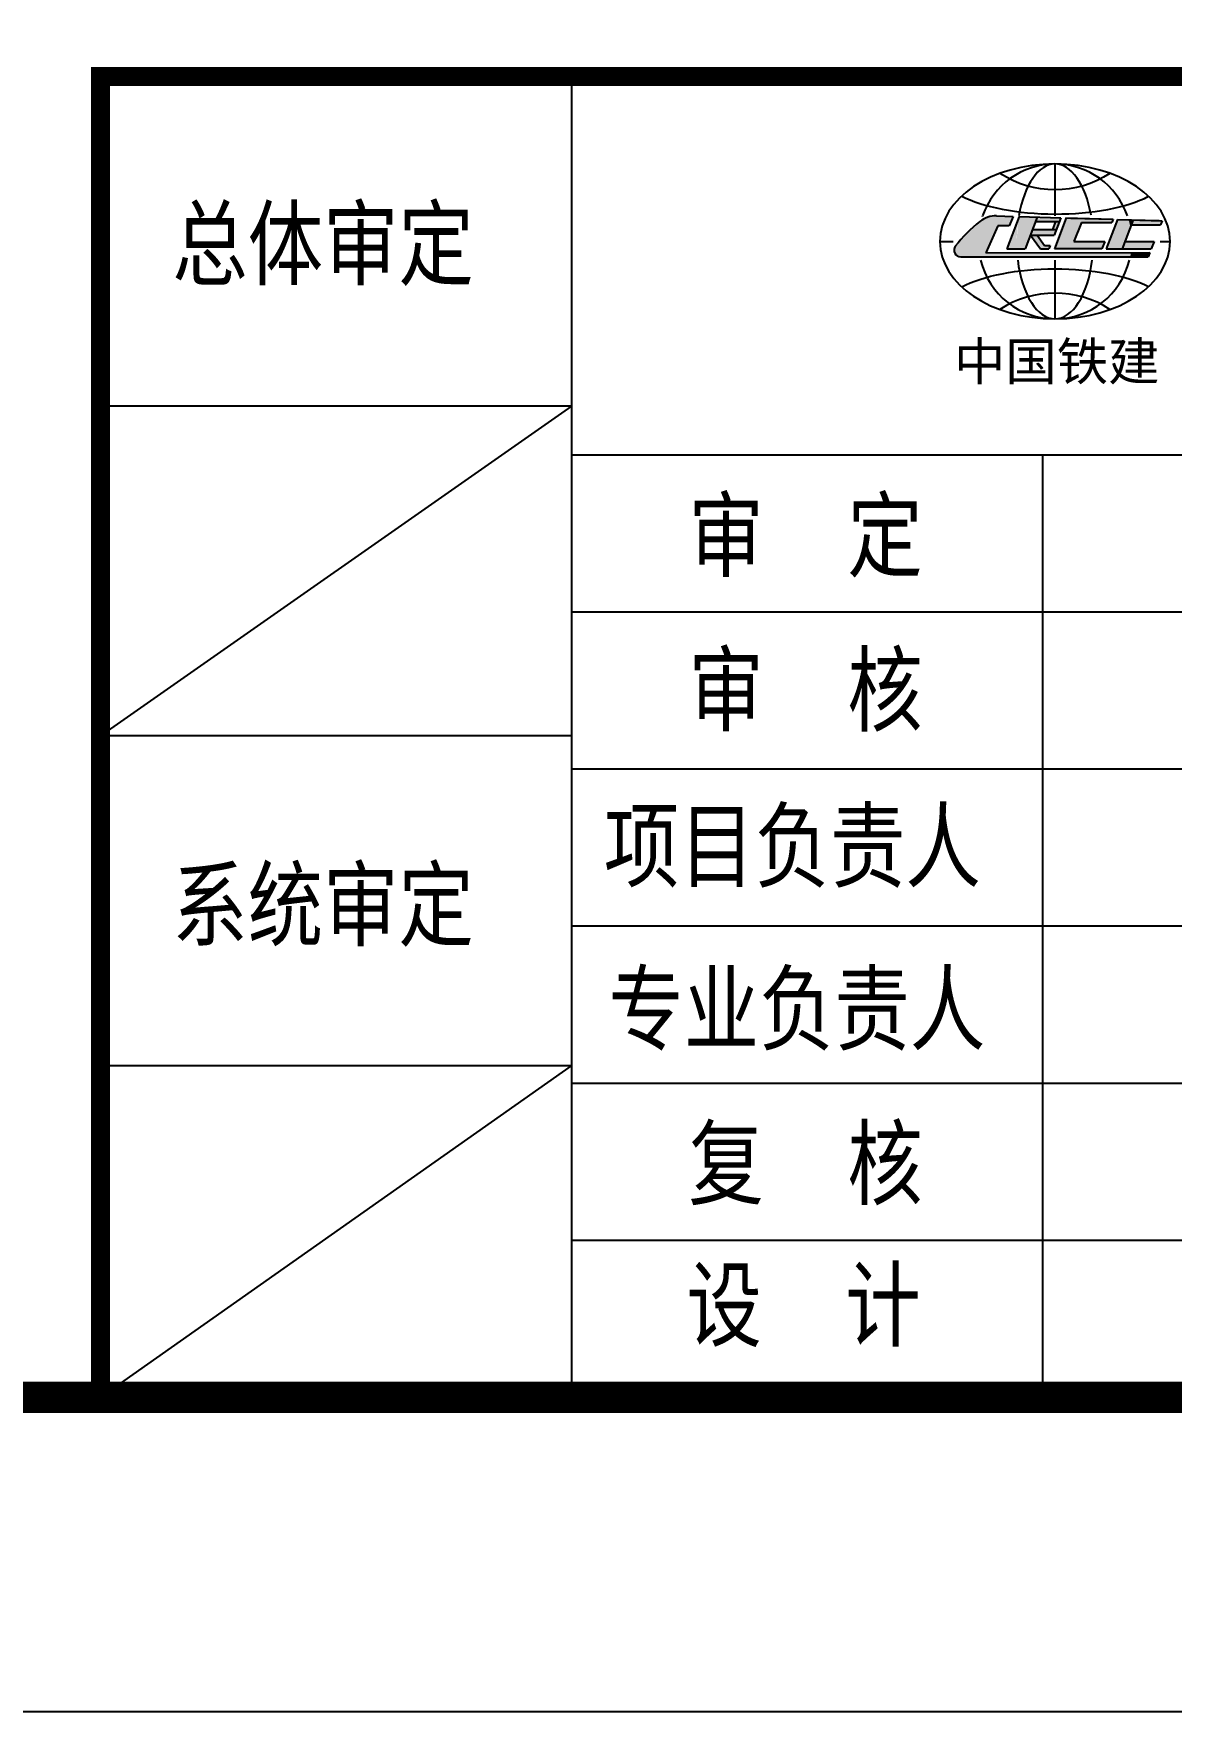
# Model space of a CAD drawing. Header units: inches. Extents: x -1128797 to -980297, y 1991282 to 2033282.
# Drawn here: x -1001011 to -997387, y 1991282 to 1996624 of the extents above; entities that cross this region are included whole.
import ezdxf
from ezdxf.enums import TextEntityAlignment as Align

# ---------------------------------------------------------------- set-up
doc = ezdxf.new("R2010")
doc.units = ezdxf.units.IN
doc.header["$MEASUREMENT"] = 0
for name, color, linetype in [('1', 1, 'Continuous'), ('PUB_TITLE', 4, 'Continuous'), ('XD修改V1.1', 1, 'Continuous'), ('图框', 7, 'Continuous')]:
    doc.layers.add(name, color=color, linetype=linetype)
doc.styles.add('样式 1', font='times.ttf', dxfattribs={"height": 300})
doc.styles.add('黑体', font='simhei.ttf', dxfattribs={"width": 0.8})

# ---------------------------------------------------------------- blocks, each defined once
blk = doc.blocks.new('A$C7E80777F')
at = {"layer": 'XD修改V1.1', "color": 1, "linetype": 'Continuous'}
for p, q in [((-15, 6.563), (-30, -3.937)), ((-30, -25), (-15, -14.437))]:
    blk.add_line(p, q, dxfattribs=at)

msp = doc.modelspace()

# ---------------------------------------------------------------- hatches: boundary and pattern name
for points in [[(-997940.29026, 1996011.79399), (-997903.59402, 1996011.79399), (-997891.19336, 1996042.24158), (-997944.24082, 1996043.77193, 0.1802106057), (-997997.12108, 1996025.79177, 0.0629097731), (-998075.52375, 1995947.24634, 0.6169894841), (-998058.41846, 1995913.16472), (-997461.1029, 1995913.16472), (-997455.87775, 1995927.31566), (-997978.51446, 1995926.577)], [(-997673.23576, 1996022.43583), (-997591.47948, 1996022.43583), (-997576.97087, 1996022.43583), (-997573.04667, 1996033.06347), (-997722.43186, 1996037.37303), (-997760.10723, 1995938.71313), (-997609.13845, 1995938.69298), (-997599.46638, 1995962.43259), (-997698.38795, 1995962.43259)], [(-997754.21381, 1996000.48771), (-997758.15924, 1996000.48771), (-997758.15924, 1995990.15414)]]:
    msp.add_hatch(color=240).paths.add_polyline_path(points)
h = msp.add_hatch(color=240)
edge = h.paths.add_edge_path()
edge.add_line((-997814.69664, 1996040.03475), (-997872.73225, 1996041.709))
edge.add_line((-997872.73225, 1996041.709), (-997874.75676, 1996036.4))
edge.add_ellipse((-997758.15924, 1995962.43259), major_axis=(0, 246.66642), ratio=0.4954954955, start_angle=72.55031402, end_angle=90)
edge.add_line((-997880.38134, 1995962.43259), (-997844.30493, 1995962.43259))
edge.add_line((-997844.30493, 1995962.43259), (-997814.69664, 1996040.03475))
edge = h.paths.add_edge_path()
edge.add_ellipse((-997758.15924, 1995962.43259), major_axis=(0, 246.66642), ratio=0.4954954955, start_angle=72.55031402, end_angle=90, ccw=False)
edge.add_line((-997874.75676, 1996036.4), (-997902.96318, 1995962.43259))
edge.add_line((-997902.96318, 1995962.43259), (-997880.38134, 1995962.43259))
edge = h.paths.add_edge_path()
edge.add_ellipse((-997758.15924, 1995962.43259), major_axis=(0, 246.66642), ratio=0.4954954955, start_angle=90, end_angle=95.52279431, ccw=False)
edge.add_line((-997880.38134, 1995962.43259), (-997902.96318, 1995962.43259))
edge.add_line((-997902.96318, 1995962.43259), (-997912.01594, 1995938.69298))
edge.add_line((-997912.01594, 1995938.69298), (-997879.81399, 1995938.69298))
edge = h.paths.add_edge_path()
edge.add_line((-997844.30493, 1995962.43259), (-997880.38134, 1995962.43259))
edge.add_ellipse((-997758.15924, 1995962.43259), major_axis=(0, 246.66642), ratio=0.4954954955, start_angle=90, end_angle=95.52279431)
edge.add_line((-997879.81399, 1995938.69298), (-997853.59065, 1995938.69298))
edge.add_line((-997853.59065, 1995938.69298), (-997853.36253, 1995938.69298))
edge.add_line((-997853.36253, 1995938.69298), (-997844.30493, 1995962.43259))
h = msp.add_hatch(color=240)
h.paths.add_polyline_path([(-997758.15924, 1996038.40372), (-997814.69664, 1996040.03475), (-997820.03724, 1996026.03726), (-997758.15924, 1996026.06866)])
h.paths.add_polyline_path([(-997739.93792, 1996037.87806), (-997758.15924, 1996038.40372), (-997758.15924, 1996026.06866), (-997744.44417, 1996026.07562)])
h.paths.add_polyline_path([(-997744.44417, 1996026.07562), (-997756.44627, 1996026.06953), (-997758.15924, 1996021.43041), (-997758.15924, 1996000.48771), (-997754.21381, 1996000.48771)])
h.paths.add_polyline_path([(-997758.15924, 1996021.43041), (-997765.89221, 1996000.48771), (-997758.15924, 1996000.48771)])
h.paths.add_polyline_path([(-997758.15924, 1995990.15414), (-997758.15924, 1996000.48771), (-997829.7854, 1996000.48771), (-997836.63774, 1995982.528), (-997836.62327, 1995982.50853), (-997761.07839, 1995982.50853)])
h.paths.add_polyline_path([(-997814.83269, 1995982.50853), (-997836.62327, 1995982.50853), (-997821.70829, 1995962.43259), (-997800.53098, 1995962.43259)])
h.paths.add_polyline_path([(-997800.53098, 1995962.43259), (-997821.70829, 1995962.43259), (-997804.07147, 1995938.69298), (-997777.80746, 1995938.69298), (-997773.61597, 1995949.67102), (-997791.43989, 1995949.67102)])
h = msp.add_hatch(color=240)
h.paths.add_polyline_path([(-997417.24459, 1996028.56879), (-997508.92378, 1996031.21361), (-997515.04488, 1996015.21959), (-997422.35878, 1996015.21959)])
edge = h.paths.add_edge_path()
edge.add_line((-997442.5819, 1995962.43259), (-997513.71504, 1995962.43259))
edge.add_ellipse((-997758.15924, 1995962.43259), major_axis=(0, 246.66642), ratio=0.990990991, start_angle=264.47720569, end_angle=270, ccw=False)
edge.add_line((-997514.84975, 1995938.69298), (-997451.67673, 1995938.69298))
edge.add_line((-997451.67674, 1995938.69298), (-997442.5819, 1995962.43259))
edge = h.paths.add_edge_path()
edge.add_ellipse((-997758.15924, 1995962.43259), major_axis=(0, 246.66642), ratio=0.990990991, start_angle=264.47720569, end_angle=270)
edge.add_line((-997513.71504, 1995962.43259), (-997534.32078, 1995962.43259))
edge.add_line((-997534.32078, 1995962.43259), (-997535.24709, 1995962.43259))
edge.add_line((-997535.24709, 1995962.43259), (-997544.33251, 1995938.69298))
edge.add_line((-997544.33251, 1995938.69298), (-997514.84975, 1995938.69298))
h.paths.add_polyline_path([(-997535.24709, 1995962.43259), (-997585.7875, 1995962.43259), (-997594.86802, 1995938.69298), (-997544.33251, 1995938.69298)])
h = msp.add_hatch(color=240)
edge = h.paths.add_edge_path()
edge.add_ellipse((-997758.15924, 1995962.43259), major_axis=(0, 246.66642), ratio=0.990990991, start_angle=280.59804106, end_angle=286.29307782)
edge.add_line((-997523.53212, 1996031.63504), (-997558.92665, 1996032.65613))
edge.add_line((-997558.92665, 1996032.65613), (-997585.7875, 1995962.43259))
edge.add_line((-997585.7875, 1995962.43259), (-997535.24709, 1995962.43259))
edge.add_line((-997535.24709, 1995962.43259), (-997517.88486, 1996007.79892))
h = msp.add_hatch(color=240)
edge = h.paths.add_edge_path()
edge.add_ellipse((-997758.15924, 1995962.43259), major_axis=(0, 246.66642), ratio=0.990990991, start_angle=280.59804106, end_angle=286.29307782, ccw=False)
edge.add_line((-997517.88486, 1996007.79892), (-997508.92378, 1996031.21361))
edge.add_line((-997508.92378, 1996031.21361), (-997523.53212, 1996031.63504))
h = msp.add_hatch(color=240)
edge = h.paths.add_edge_path()
edge.add_ellipse((-997758.15924, 1995962.43259), major_axis=(0, 246.66642), ratio=0.990990991, start_angle=258.47854823, end_angle=261.79520262, ccw=False)
edge.add_line((-997518.64059, 1995913.16472), (-997461.1029, 1995913.16472))
edge.add_line((-997461.1029, 1995913.16472), (-997455.87775, 1995927.31566))
edge.add_line((-997455.87775, 1995927.31566), (-997516.2171, 1995927.23038))

# ---------------------------------------------------------------- linework, layer by layer
at = {"color": 240}
for p, q in [((-997758.15924, 1996209.09901), (-997758.15924, 1996043.7202)), ((-997944.24082, 1996043.77193), (-997891.19336, 1996042.24158)), ((-997872.73225, 1996041.709), (-997912.01594, 1995938.69298)), ((-997891.19336, 1996042.24158), (-997903.59402, 1996011.79399)), ((-997872.73225, 1996041.709), (-997739.93792, 1996037.87806)), ((-997814.69664, 1996040.03475), (-997853.36253, 1995938.69298)), ((-997820.03724, 1996026.03726), (-997744.44417, 1996026.07562)), ((-997756.44632, 1996026.0694), (-997765.89221, 1996000.48771)), ((-997739.93792, 1996037.87806), (-997761.07839, 1995982.50853)), ((-997722.43186, 1996037.37303), (-997760.10723, 1995938.71313)), ((-997723.36542, 1996037.39997), (-997572.7932, 1996033.05616)), ((-997707.4213, 1996036.94), (-997573.61044, 1996033.07973)), ((-997673.23576, 1996022.43583), (-997698.38795, 1995962.43259)), ((-997673.23576, 1996022.43583), (-997591.47948, 1996022.43583)), ((-997558.92665, 1996032.65613), (-997594.86802, 1995938.69298)), ((-997591.47948, 1996022.43583), (-997576.97087, 1996022.43583)), ((-997572.77149, 1996033.80871), (-997576.97087, 1996022.43583)), ((-997558.92665, 1996032.65613), (-997417.24459, 1996028.56879)), ((-997558.92665, 1996032.65613), (-997425.9113, 1996028.81881)), ((-997508.92378, 1996031.21361), (-997544.33251, 1995938.69298)), ((-997417.24459, 1996028.56879), (-997422.35878, 1996015.21959)), ((-997940.29026, 1996011.79399), (-997978.51446, 1995926.577)), ((-997903.59402, 1996011.79399), (-997940.29026, 1996011.79399)), ((-997836.64516, 1995982.50853), (-997761.07839, 1995982.50853)), ((-997836.62327, 1995982.50853), (-997804.07147, 1995938.69298)), ((-997829.7854, 1996000.48771), (-997754.21381, 1996000.48771)), ((-997814.83269, 1995982.50853), (-997791.43989, 1995949.67102)), ((-997514.82948, 1996015.21959), (-997422.35878, 1996015.21959)), ((-998124.82554, 1995962.43259), (-998082.67918, 1995962.43259)), ((-998058.41846, 1995913.16472), (-997461.1029, 1995913.16472)), ((-997978.51446, 1995926.577), (-997455.87775, 1995927.31566)), ((-997912.01594, 1995938.69298), (-997853.59065, 1995938.69298)), ((-997853.59065, 1995938.69298), (-997853.36253, 1995938.69298)), ((-997804.07147, 1995938.69298), (-997777.80746, 1995938.69298)), ((-997801.13934, 1995938.69298), (-997777.80746, 1995938.69298)), ((-997791.43989, 1995949.67102), (-997773.61597, 1995949.67102)), ((-997789.89773, 1995938.84966), (-997789.95558, 1995938.69298)), ((-997773.61597, 1995949.67102), (-997777.80746, 1995938.69298)), ((-997609.13845, 1995938.69298), (-997760.10723, 1995938.71313)), ((-997698.38795, 1995962.43259), (-997599.46638, 1995962.43259)), ((-997599.46638, 1995962.43259), (-997609.13845, 1995938.69298)), ((-997594.86802, 1995938.69298), (-997451.67674, 1995938.69298)), ((-997534.32078, 1995962.43259), (-997442.5819, 1995962.43259)), ((-997455.87775, 1995927.31566), (-997461.1029, 1995913.16472)), ((-997442.5819, 1995962.43259), (-997451.67674, 1995938.69298)), ((-997423.64122, 1995962.43259), (-997391.49294, 1995962.43259)), ((-997758.15924, 1995902.86077), (-997758.15924, 1995715.76617))]:
    msp.add_line(p, q, dxfattribs=at)
for centre, radius, start, end in [((-997725.42248, 1995676.18421), 442.77035, 127.85267144, 142.25157225), ((-997946.54775, 1995963.80528), 79.99992, 88.34755919, 129.2102027), ((-998058.41846, 1995934.49803), 21.33331, 143.30339749, 270)]:
    msp.add_arc(centre, radius, start, end, dxfattribs=at)
at = {"color": 240, "extrusion": (0, 0, -1)}
for centre, major_axis, ratio, start_param, end_param in [((-997758.15924, 1995962.43259), (366.6663, 0), 0.6727272727, -3.1415926536, 3.1415926536), ((-997758.15924, 1996437.59769), (-315.41994, 0), 0.9851020141, 4.1238537152, 5.3009242456), ((-997756.69629, 1995743.22328), (361.64295, 0), 0.3647934063, 3.741858758, 5.6738287225)]:
    msp.add_ellipse(centre, major_axis=major_axis, ratio=ratio, start_param=start_param, end_param=end_param, dxfattribs=at)
at = {"color": 240}
for centre, major_axis, ratio, start_param, end_param in [((-997758.15924, 1995962.43259), (0, 246.66642), 0.990990991, -1.2349750312, 1.2349750312), ((-997758.15924, 1995962.43259), (0, 246.66642), 0.4954954955, -1.2246951128, 1.2349750312), ((-997756.69629, 1996181.6419), (-361.64295, 0), 0.3647934063, 0.6002661044, 2.5322360689), ((-997758.15924, 1995962.43259), (0.01143, 246.66673), 0.9909899003, 1.2451705648, 1.2455067194), ((-997758.15924, 1995962.43259), (0, 246.66642), 0.990990991, 1.8147154964, 4.4684698108), ((-997758.15924, 1995962.43259), (0, 246.66642), 0.4954954955, 1.8147154964, 4.4684698108), ((-997758.15924, 1995487.2675), (315.41994, 0), 0.9851020141, 0.9822610616, 2.159331592)]:
    msp.add_ellipse(centre, major_axis=major_axis, ratio=ratio, start_param=start_param, end_param=end_param, dxfattribs=at)
at = {"layer": '1', "color": 1}
msp.add_lwpolyline([(-980297.40571, 2033281.5788), (-1128797.40571, 2033281.5788), (-1128797.40571, 1991281.5788), (-980297.40571, 1991281.5788)], dxfattribs=at)
at = {"layer": 'PUB_TITLE', "color": 1, "const_width": 100}
for points in [[(-1126297.40571, 1992281.5788), (-981297.40571, 1992281.5788), (-981297.40571, 2032281.5788), (-1126297.40571, 2032281.5788)], [(-981297.40571, 2032281.5788), (-1126297.40571, 2032281.5788), (-1126297.40571, 1992281.5788), (-981297.40571, 1992281.5788)]]:
    msp.add_lwpolyline(points, dxfattribs=at)
at = {"layer": '图框', "color": 240, "ltscale": 0.5}
for p, q in [((-1000797.40571, 1996487.26062), (-1000797.40571, 1992281.5788)), ((-1000797.40571, 1996481.5788), (-1000797.40571, 1992281.5788)), ((-999297.40571, 1996487.26062), (-999297.40571, 1992281.5788)), ((-999297.40571, 1995437.8288), (-1000797.40571, 1995437.8288)), ((-981297.40571, 1995281.5788), (-999297.40571, 1995281.5788)), ((-999297.40571, 1995281.5788), (-999297.40571, 1992281.5788)), ((-997797.40571, 1995281.5788), (-997797.40571, 1992281.5788)), ((-994797.40571, 1994781.5788), (-999297.40571, 1994781.5788)), ((-999297.40571, 1994387.8288), (-1000797.40571, 1994387.8288)), ((-994797.40571, 1994281.5788), (-999297.40571, 1994281.5788)), ((-994797.40571, 1993781.5788), (-999297.40571, 1993781.5788)), ((-999297.40571, 1993337.8288), (-1000797.40571, 1993337.8288)), ((-994797.40571, 1993281.5788), (-999297.40571, 1993281.5788)), ((-994797.40571, 1992781.5788), (-999297.40571, 1992781.5788))]:
    msp.add_line(p, q, dxfattribs=at)
at = {"layer": '图框', "color": 240, "const_width": 60}
msp.add_lwpolyline([(-1000797.40571, 1996487.40266), (-981297.40571, 1996487.8288), (-981297.40571, 1992281.5788), (-1000797.40571, 1992281.5788)], close=True, dxfattribs=at)

# ---------------------------------------------------------------- block references
at = {"layer": 'XD修改V1.1', "color": 1, "linetype": 'Continuous', "xscale": 100, "yscale": 100, "zscale": 100}
msp.add_blockref('A$C7E80777F', (-997797.40571, 1994781.5788), dxfattribs=at)

# ---------------------------------------------------------------- texts
at = {"color": 240, "style": '黑体'}
msp.add_text('中国铁建', height=120, dxfattribs=at).set_placement((-997752.37384, 1995520.37809), align=Align.CENTER)
at = {"layer": '图框', "color": 240, "style": '样式 1', "width": 0.8}
for s, p in [('总体审定', (-1000568.86155, 1995845.54733)), ('审    定', (-998925.29848, 1994916.89642)), ('审    核', (-998925.29848, 1994425.51863)), ('项目负责人', (-999194.52907, 1993928.58196)), ('系统审定', (-1000568.86155, 1993741.03529)), ('专业负责人', (-999180.57592, 1993409.9656)), ('复    核', (-998925.29848, 1992917.55483)), ('设    计', (-998931.54848, 1992466.88506))]:
    msp.add_text(s, height=220, dxfattribs=at).set_placement(p)

doc.saveas('drawing.dxf')
